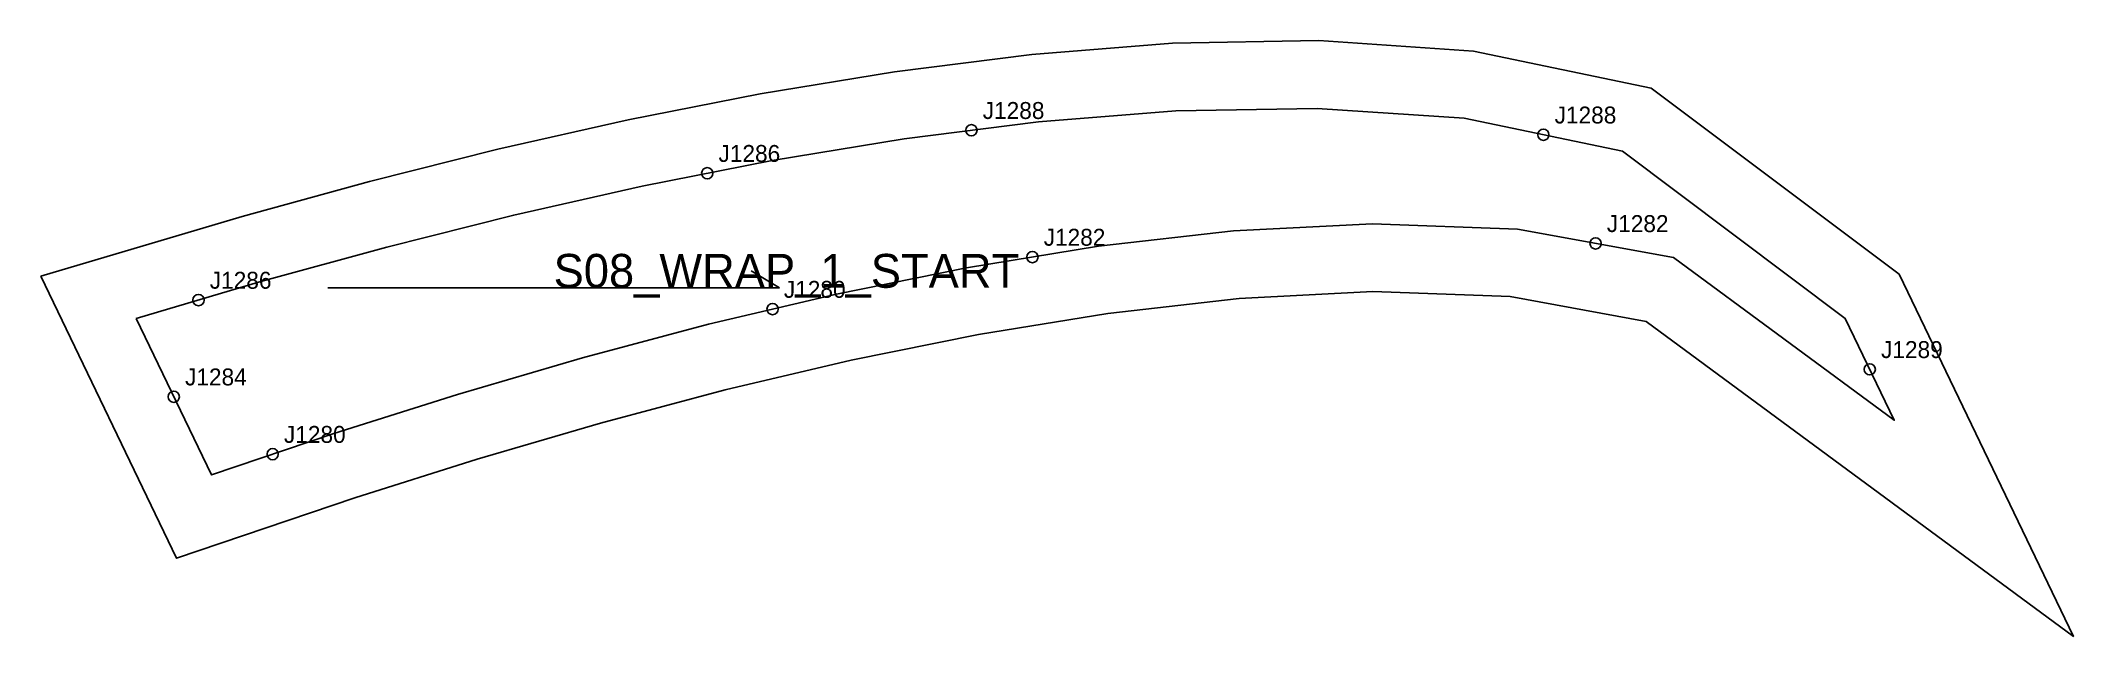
# Model space of a CAD drawing. Header units: millimetres. Extents: x -17 to 343, y -56 to 49.
import ezdxf

# ---------------------------------------------------------------- set-up
doc = ezdxf.new("R2010")
doc.units = ezdxf.units.MM
for name, color, linetype in [('CUT', 1, 'Continuous'), ('GRAIN', 3, 'Continuous'), ('LABEL', 7, 'Continuous'), ('NOTCH', 2, 'Continuous'), ('SEW', 5, 'Continuous')]:
    doc.layers.add(name, color=color, linetype=linetype)

msp = doc.modelspace()

# ---------------------------------------------------------------- linework, layer by layer
at = {"layer": 'CUT'}
msp.add_lwpolyline([(-16.92, 7.5), (18.79, 18.08), (41.32, 24.27), (64.1, 30), (87.17, 35.21), (110.56, 39.82), (134.36, 43.73), (158.65, 46.79), (183.61, 48.76), (209.5, 49.23), (236.91, 47.39), (268.39, 40.82), (312.35, 7.84), (343.2, -56.32), (267.5, -0.52), (243.42, 3.87), (219.12, 4.76), (195.4, 3.55), (172.13, 0.9), (149.23, -2.82), (126.65, -7.39), (104.35, -12.66), (82.28, -18.53), (60.42, -24.92), (38.76, -31.77), (7.12, -42.49), (-16.92, 7.5)], close=True, dxfattribs=at)
at = {"layer": 'GRAIN'}
for p, q in [((113.95, 5.44), (108.95, 8.44)), ((33.95, 5.44), (113.95, 5.44))]:
    msp.add_line(p, q, dxfattribs=at)
at = {"layer": 'NOTCH'}
for centre in [(147.98, 33.35), (249.3, 32.55), (101.17, 25.74), (158.78, 10.89), (258.55, 13.31), (11.04, 3.27), (112.75, 1.66), (307.13, -9.01), (6.66, -13.86), (24.18, -24.04)]:
    msp.add_circle(centre, 1, dxfattribs=at)
at = {"layer": 'SEW'}
msp.add_lwpolyline([(0, 0), (22.09, 6.54), (44.38, 12.66), (66.89, 18.32), (89.65, 23.46), (112.7, 28.01), (136.08, 31.85), (159.88, 34.85), (184.19, 36.77), (209.2, 37.22), (235.28, 35.47), (263.32, 29.62), (302.8, 0), (311.47, -18.02), (272.38, 10.79), (244.72, 15.83), (219.03, 16.77), (194.41, 15.51), (170.48, 12.79), (147.08, 8.98), (124.08, 4.33), (101.42, -1.02), (79.05, -6.97), (56.93, -13.44), (35.03, -20.37), (13.33, -27.72)], close=True, dxfattribs=at)

# ---------------------------------------------------------------- texts
at = {"layer": 'LABEL'}
for s, height, p in [('J1288', 3, (149.98, 35.35)), ('J1288', 3, (251.3, 34.55)), ('J1286', 3, (103.17, 27.74)), ('J1282', 3, (260.55, 15.31)), ('J1282', 3, (160.78, 12.89)), ('S08_WRAP_1_START', 6, (73.95, 5.44)), ('J1286', 3, (13.04, 5.27)), ('J1280', 3, (114.75, 3.66)), ('J1289', 3, (309.13, -7.01)), ('J1284', 3, (8.66, -11.86)), ('J1280', 3, (26.18, -22.04))]:
    msp.add_text(s, height=height, dxfattribs=at).set_placement(p)

doc.saveas('drawing.dxf')
